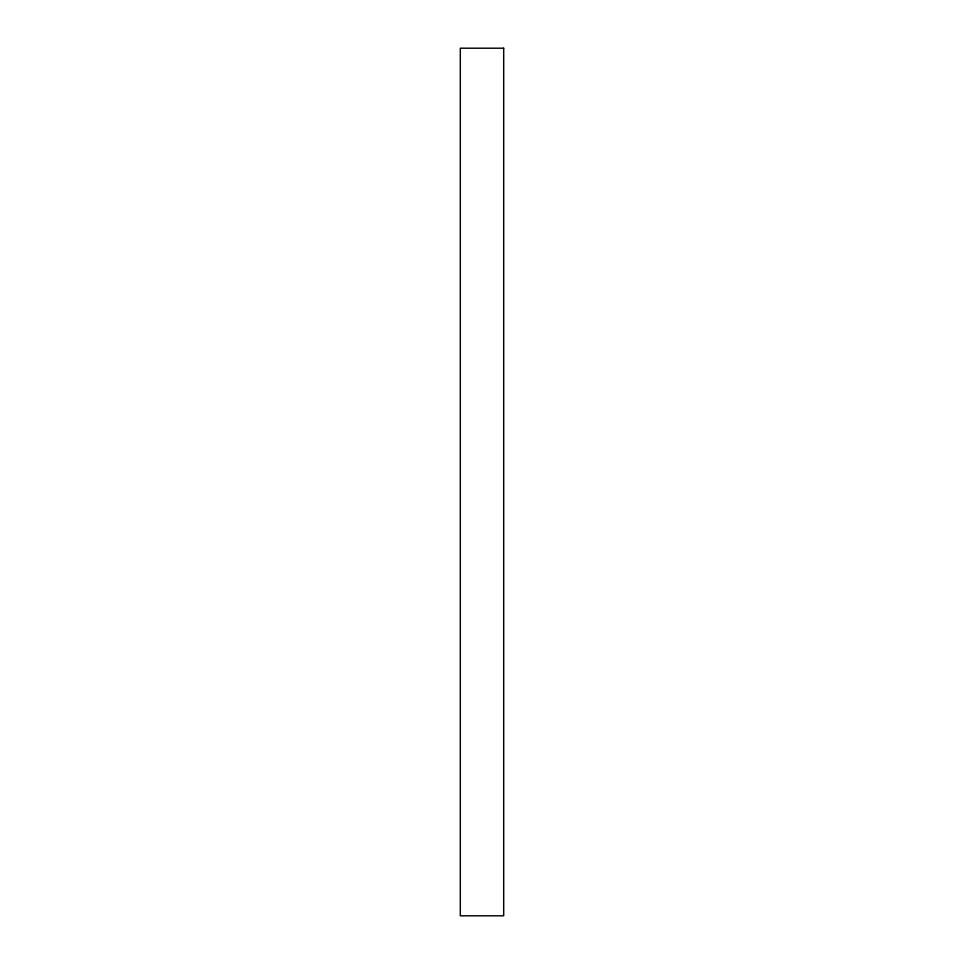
<?xml version="1.0" encoding="UTF-8"?>
<svg xmlns="http://www.w3.org/2000/svg" width="964" height="964" viewBox="0 0 964 964"><rect width="100%" height="100%" fill="white"/><g stroke="black" fill="none" stroke-linecap="round" stroke-linejoin="round"><path stroke-width="1.45" d="M503.69 48.2L460.31 48.2L460.31 915.8L503.69 915.8L503.69 48.2"/></g></svg>
